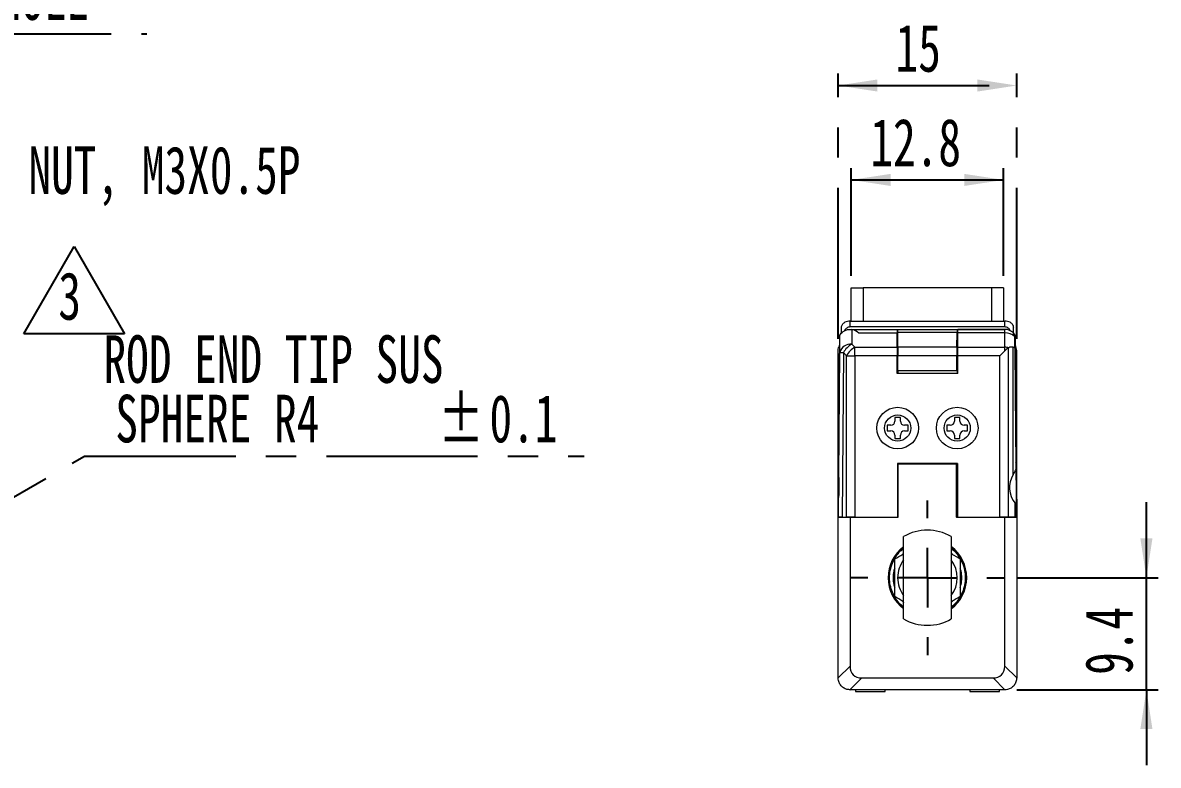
# Paper-space layout '시트2-ENG' of a CAD drawing. Header units: millimetres. Extents: x 5 to 415, y 5 to 292.
# Drawn here: x 222.9 to 318.3, y 164.8 to 227.2 of the extents above; entities that cross this region are included whole.
import ezdxf

# ---------------------------------------------------------------- set-up
doc = ezdxf.new("R2010")
doc.units = ezdxf.units.MM
doc.linetypes.add('CENTERX2', pattern=[20.32, 12.7, -2.54, 2.54, -2.54])
doc.layers.add('CENTER_LINE', color=7, linetype='CENTERX2')
doc.styles.add('SLDTEXTSTYLE0', font='TXT', dxfattribs={"width": 0.7})
doc.dimstyles.new('SLDDIMSTYLE0', dxfattribs={"dimtxt": 4, "dimasz": 3.302, "dimexe": 0, "dimexo": 0.0625, "dimgap": 1, "dimtad": 1, "dimrnd": 1e-09, "dimzin": 12, "dimdsep": 46, "dimtxsty": 'SLDTEXTSTYLE0', "dimsah": 1, "dimcen": 0.09, "dimadec": 0, "dimazin": 3, "dimtfac": 1, "dimtofl": 0, "dimtmove": 0, "dimatfit": 3, "dimfxl": 1, "dimfrac": 2, "dimtolj": 1, "dimtzin": 12, "dimarcsym": 0})
doc.dimstyles.new('SLDDIMSTYLE4', dxfattribs={"dimtxt": 4, "dimasz": 3.302, "dimexe": 0, "dimexo": 0.0625, "dimgap": 1, "dimtad": 0, "dimtih": 1, "dimtoh": 1, "dimrnd": 1e-09, "dimzin": 12, "dimdsep": 46, "dimtxsty": 'SLDTEXTSTYLE0', "dimsah": 1, "dimcen": 0, "dimadec": 0, "dimazin": 3, "dimtol": 1, "dimtp": 0.1, "dimtm": 0.1, "dimtfac": 1, "dimtmove": 0, "dimatfit": 3, "dimfxl": 1, "dimfrac": 2, "dimtolj": 1, "dimarcsym": 0})
doc.dimstyles.new('SLDDIMSTYLE8', dxfattribs={"dimtxt": 4, "dimasz": 3.302, "dimexe": 0, "dimexo": 0.0625, "dimgap": 1, "dimtad": 1, "dimdec": 1, "dimrnd": 1e-09, "dimzin": 12, "dimdsep": 46, "dimtxsty": 'SLDTEXTSTYLE0', "dimsah": 1, "dimcen": 0.09, "dimadec": 0, "dimazin": 3, "dimtfac": 1, "dimtdec": 1, "dimtmove": 0, "dimatfit": 0, "dimfxl": 1, "dimfrac": 2, "dimtolj": 1, "dimtzin": 12, "dimarcsym": 0})
doc.dimstyles.new('SLDDIMSTYLE9', dxfattribs={"dimtxt": 4, "dimasz": 3.302, "dimexe": 0, "dimexo": 0.0625, "dimgap": 1, "dimtad": 0, "dimtih": 1, "dimtoh": 1, "dimrnd": 1e-09, "dimzin": 12, "dimdsep": 46, "dimtxsty": 'SLDTEXTSTYLE0', "dimsah": 1, "dimcen": 0, "dimadec": 0, "dimazin": 3, "dimtfac": 1, "dimtofl": 0, "dimtmove": 0, "dimatfit": 3, "dimfxl": 1, "dimfrac": 2, "dimtolj": 1, "dimtzin": 12, "dimarcsym": 0})

# ---------------------------------------------------------------- blocks, each defined once
blk = doc.blocks.new('_D_37')
at = {"layer": 'CENTER_LINE'}
for p, q in [((183.871, 182.023), (197.316, 226.28)), ((197.316, 226.28), (233.337, 226.28)), ((182.97, 179.056), (183.871, 182.023)), ((182.97, 179.056), (181.125, 172.981))]:
    blk.add_line(p, q, dxfattribs=at)
for points in [[(183.871, 182.023), (185.317, 185.034), (184.345, 185.33)], [(182.97, 179.056), (181.525, 176.045), (182.497, 175.749)]]:
    blk.add_solid(points, dxfattribs=at)
at = {"layer": 'CENTER_LINE', "attachment_point": 1, "style": 'SLDTEXTSTYLE0'}
for s, insert, char_height in [('%%c', (198.903, 231.436), 4), ('3.1', (203.331, 231.436), 4), ('HOLE', (220.848, 231.436), 4), ('±0.1', (211.792, 230.087), 2.8)]:
    blk.add_mtext(s, dxfattribs=dict(at, insert=insert, char_height=char_height))
blk = doc.blocks.new('_D_39')
at = {"layer": 'CENTER_LINE'}
for p, q in [((292.502, 205.922), (292.502, 214.985)), ((305.302, 205.922), (305.302, 214.985)), ((292.502, 213.985), (305.302, 213.985))]:
    blk.add_line(p, q, dxfattribs=at)
for points in [[(292.502, 213.985), (295.804, 213.477), (295.804, 214.493)], [(305.302, 213.985), (302, 214.493), (302, 213.477)]]:
    blk.add_solid(points, dxfattribs=at)
at = {"layer": 'CENTER_LINE', "insert": (294.107, 219.141), "char_height": 4, "attachment_point": 1, "style": 'SLDTEXTSTYLE0'}
blk.add_mtext('12.8', dxfattribs=at)
blk = doc.blocks.new('_D_40')
at = {"layer": 'CENTER_LINE'}
for p, q in [((291.402, 200.622), (291.402, 222.923)), ((306.402, 200.622), (306.402, 222.923)), ((291.402, 221.923), (306.402, 221.923))]:
    blk.add_line(p, q, dxfattribs=at)
for points in [[(291.402, 221.923), (294.704, 221.415), (294.704, 222.431)], [(306.402, 221.923), (303.1, 222.431), (303.1, 221.415)]]:
    blk.add_solid(points, dxfattribs=at)
at = {"layer": 'CENTER_LINE', "insert": (296.224, 227.079), "char_height": 4, "attachment_point": 1, "style": 'SLDTEXTSTYLE0'}
blk.add_mtext('15', dxfattribs=at)
blk = doc.blocks.new('_D_41')
at = {"layer": 'CENTER_LINE'}
for p, q in [((317.298, 180.54), (317.298, 186.89)), ((306.402, 180.54), (318.298, 180.54)), ((317.298, 171.12), (317.298, 180.54)), ((306.402, 171.12), (318.298, 171.12)), ((317.298, 171.12), (317.298, 164.77))]:
    blk.add_line(p, q, dxfattribs=at)
for points in [[(317.298, 180.54), (317.806, 183.842), (316.79, 183.842)], [(317.298, 171.12), (316.79, 167.818), (317.806, 167.818)]]:
    blk.add_solid(points, dxfattribs=at)
at = {"layer": 'CENTER_LINE', "insert": (312.141, 172.374), "char_height": 4, "attachment_point": 1, "rotation": 90, "style": 'SLDTEXTSTYLE0'}
blk.add_mtext('9.4', dxfattribs=at)
blk = doc.blocks.new('SW_CENTERMARKSYMBOL_9')
at = {"layer": 'CENTER_LINE', "color": 0}
for p, q in [((0, 5), (0, 6.5)), ((0, 0), (0, 2.5)), ((-5, 0), (-6.5, 0)), ((0, 0), (-2.5, 0)), ((0, 0), (0, -2.5)), ((0, 0), (2.5, 0)), ((5, 0), (6.5, 0)), ((0, -5), (0, -6.5))]:
    blk.add_line(p, q, dxfattribs=at)
blk = doc.blocks.new('SW_NOTE_0_23')
at = {"layer": 'CENTER_LINE', "color": 0}
for p, q in [((-2.907, -0.02), (1.327, 7.313)), ((1.327, 7.313), (5.56, -0.02)), ((5.56, -0.02), (-2.907, -0.02))]:
    blk.add_line(p, q, dxfattribs=at)
at = {"layer": 'CENTER_LINE', "color": 0, "insert": (0, 5.156), "char_height": 4, "attachment_point": 1, "style": 'SLDTEXTSTYLE0'}
blk.add_mtext('3', dxfattribs=at)
blk = doc.blocks.new('_D_53')
at = {"layer": 'CENTER_LINE'}
for p, q in [((213.844, 182.54), (228.092, 190.766)), ((228.092, 190.766), (270.063, 190.766)), ((210.38, 180.54), (213.844, 182.54))]:
    blk.add_line(p, q, dxfattribs=at)
blk.add_solid([(213.844, 182.54), (216.957, 183.751), (216.449, 184.631)], dxfattribs=at)
at = {"layer": 'CENTER_LINE', "char_height": 4, "attachment_point": 1, "style": 'SLDTEXTSTYLE0'}
for s, insert in [('ROD END TIP SUS', (229.68, 200.922)), ('SPHERE R4', (230.676, 195.922)), ('%%p', (257.809, 195.922)), ('0.1', (262.106, 195.922))]:
    blk.add_mtext(s, dxfattribs=dict(at, insert=insert))
blk = doc.blocks.new('SW_NOTE_0_24')
at = {"layer": 'CENTER_LINE', "color": 0, "insert": (0.564, 2.432), "char_height": 4, "attachment_point": 1, "style": 'SLDTEXTSTYLE0'}
blk.add_mtext('NUT, M3X0.5P', dxfattribs=at)

psp = doc.layouts.new('시트2-ENG')

# ---------------------------------------------------------------- linework, layer by layer
at = {"color": 7, "linetype": 'Continuous', "lineweight": 18}
for p, q in [((292.502, 202.122), (292.502, 204.922)), ((304.302, 204.922), (293.502, 204.922)), ((305.302, 204.922), (305.302, 202.122)), ((291.879, 201.266), (291.934, 201.306)), ((292.402, 201.622), (292.402, 202.122)), ((292.402, 202.122), (305.402, 202.122)), ((305.402, 201.622), (292.402, 201.622)), ((292.402, 201.422), (305.402, 201.422)), ((292.402, 201.422), (296.352, 201.422)), ((292.555, 201.41), (292.555, 200.175)), ((292.622, 201.397), (296.352, 201.397)), ((296.352, 201.397), (296.352, 201.422)), ((296.352, 201.397), (296.352, 201.104)), ((296.424, 201.422), (296.402, 201.378)), ((296.402, 200.822), (296.402, 201.378)), ((296.402, 201.378), (296.406, 201.37)), ((301.398, 201.37), (296.406, 201.37)), ((296.424, 201.422), (301.38, 201.422)), ((301.38, 201.422), (301.402, 201.378)), ((301.402, 201.378), (301.398, 201.37)), ((301.402, 201.378), (301.402, 200.822)), ((301.452, 201.422), (305.402, 201.422)), ((301.452, 201.396), (301.452, 201.422)), ((305.402, 201.396), (301.452, 201.396)), ((301.452, 201.129), (301.452, 201.396)), ((305.402, 201.622), (305.402, 202.122)), ((305.402, 201.129), (305.402, 201.396)), ((291.402, 185.622), (291.535, 200.921)), ((291.556, 199.477), (291.556, 200.954)), ((296.352, 201.104), (293.133, 201.104)), ((296.352, 199.915), (296.352, 201.104)), ((296.402, 200.866), (296.352, 200.866)), ((296.402, 200.822), (296.352, 200.822)), ((296.402, 199.014), (296.402, 200.822)), ((296.421, 199.915), (296.41, 201.165)), ((301.394, 201.165), (296.41, 201.165)), ((301.383, 199.915), (301.394, 201.165)), ((301.402, 200.866), (301.452, 200.866)), ((301.402, 199.014), (301.402, 200.822)), ((301.402, 200.822), (301.452, 200.822)), ((305.402, 201.129), (301.452, 201.129)), ((301.452, 199.915), (301.452, 201.129)), ((305.402, 199.915), (305.402, 201.129)), ((306.136, 200.873), (306.132, 201.106)), ((306.242, 199.847), (306.242, 200.806)), ((306.268, 200.921), (306.402, 185.622)), ((291.402, 185.622), (291.402, 199.622)), ((291.434, 185.622), (291.556, 199.477)), ((291.848, 199.468), (291.726, 185.622)), ((292.109, 199.208), (291.848, 199.468)), ((292.555, 200.175), (292.816, 199.915)), ((292.816, 199.208), (292.816, 199.915)), ((292.816, 199.915), (296.352, 199.915)), ((296.352, 199.915), (296.352, 199.208)), ((301.383, 199.915), (296.421, 199.915)), ((301.452, 199.915), (305.402, 199.915)), ((301.452, 199.208), (301.452, 199.915)), ((304.988, 199.208), (305.402, 199.622)), ((305.402, 199.622), (305.402, 199.915)), ((305.695, 199.851), (305.695, 185.622)), ((306.109, 189.215), (306.109, 199.915)), ((306.402, 185.622), (306.402, 199.622)), ((292.109, 185.622), (292.109, 199.208)), ((292.109, 199.208), (292.816, 199.208)), ((292.816, 199.208), (292.816, 185.622)), ((296.352, 199.208), (292.816, 199.208)), ((296.352, 197.722), (296.352, 199.208)), ((296.402, 199.014), (296.352, 199.014)), ((296.407, 198.422), (296.402, 199.014)), ((296.424, 197.922), (296.424, 199.208)), ((301.38, 199.208), (296.424, 199.208)), ((301.38, 197.922), (301.38, 199.208)), ((301.397, 198.422), (301.402, 199.014)), ((301.402, 199.014), (301.452, 199.014)), ((304.988, 199.208), (301.452, 199.208)), ((301.452, 197.722), (301.452, 199.208)), ((304.988, 185.622), (304.988, 199.208)), ((296.411, 198.422), (296.352, 198.422)), ((296.411, 197.922), (296.352, 197.922)), ((301.452, 197.722), (296.352, 197.722)), ((296.405, 197.922), (296.405, 197.722)), ((296.411, 197.922), (296.411, 198.422)), ((296.424, 197.922), (296.414, 197.922)), ((296.414, 197.922), (296.414, 197.722)), ((301.38, 197.922), (296.424, 197.922)), ((301.38, 197.922), (301.39, 197.922)), ((301.39, 197.922), (301.39, 197.722)), ((301.393, 197.922), (301.393, 198.422)), ((301.393, 198.422), (301.452, 198.422)), ((301.393, 197.922), (301.452, 197.922)), ((301.399, 197.922), (301.399, 197.722)), ((296.169, 193.997), (296.169, 193.705)), ((296.635, 193.997), (296.169, 193.997)), ((296.635, 193.705), (296.635, 193.997)), ((301.635, 193.997), (301.169, 193.997)), ((301.169, 193.997), (301.169, 193.705)), ((301.635, 193.705), (301.635, 193.997)), ((295.527, 193.355), (295.527, 192.889)), ((295.819, 193.355), (295.527, 193.355)), ((295.527, 192.889), (295.819, 192.889)), ((297.277, 193.355), (296.985, 193.355)), ((296.985, 192.889), (297.277, 192.889)), ((297.277, 192.889), (297.277, 193.355)), ((300.527, 193.355), (300.527, 192.889)), ((300.819, 193.355), (300.527, 193.355)), ((300.527, 192.889), (300.819, 192.889)), ((302.277, 193.355), (301.985, 193.355)), ((301.985, 192.889), (302.277, 192.889)), ((302.277, 192.889), (302.277, 193.355)), ((296.169, 192.539), (296.169, 192.247)), ((296.169, 192.247), (296.635, 192.247)), ((296.635, 192.247), (296.635, 192.539)), ((301.169, 192.539), (301.169, 192.247)), ((301.169, 192.247), (301.635, 192.247)), ((301.635, 192.247), (301.635, 192.539)), ((301.427, 190.147), (296.377, 190.147)), ((296.377, 190.147), (296.377, 185.622)), ((296.452, 185.62), (296.452, 190.12)), ((296.452, 190.12), (301.352, 190.12)), ((297.857, 190.147), (297.829, 190.12)), ((298.984, 190.12), (298.957, 190.147)), ((301.352, 185.62), (301.352, 190.12)), ((301.427, 190.147), (301.427, 185.622)), ((296.452, 189.122), (296.377, 189.122)), ((301.427, 189.122), (301.352, 189.122)), ((296.377, 187.122), (296.452, 187.122)), ((301.352, 187.122), (301.427, 187.122)), ((296.452, 186.053), (296.377, 186.093)), ((306.28, 185.622), (306.27, 186.801)), ((306.359, 186.576), (306.368, 185.622)), ((291.434, 185.622), (291.402, 185.622)), ((291.402, 172.12), (291.402, 185.62)), ((291.402, 185.62), (292.402, 185.62)), ((291.407, 185.62), (291.407, 185.622)), ((291.421, 185.62), (291.421, 185.622)), ((291.726, 185.622), (291.434, 185.622)), ((291.718, 185.62), (291.718, 185.622)), ((291.726, 185.622), (292.109, 185.622)), ((292.1, 185.62), (292.1, 185.622)), ((292.816, 185.622), (292.109, 185.622)), ((292.152, 185.62), (292.152, 185.622)), ((292.402, 185.62), (292.402, 173.11)), ((292.402, 185.62), (296.452, 185.62)), ((292.816, 185.622), (296.377, 185.622)), ((292.952, 185.622), (292.952, 185.62)), ((301.427, 185.654), (301.323, 185.62)), ((301.352, 185.62), (305.402, 185.62)), ((301.427, 185.622), (304.988, 185.622)), ((305.695, 185.622), (304.988, 185.622)), ((305.402, 173.11), (305.402, 185.62)), ((305.402, 185.62), (306.402, 185.62)), ((305.502, 185.62), (305.502, 185.622)), ((306.28, 185.622), (305.695, 185.622)), ((306.002, 185.622), (306.002, 185.62)), ((306.086, 185.622), (306.086, 185.62)), ((306.368, 185.622), (306.28, 185.622)), ((306.402, 185.622), (306.368, 185.622)), ((306.382, 185.62), (306.382, 185.622)), ((306.393, 185.62), (306.393, 185.622)), ((306.402, 185.62), (306.402, 172.12)), ((296.902, 177.075), (296.902, 184.004)), ((300.902, 184.004), (300.902, 180.54)), ((296.604, 182.838), (296.902, 183.082)), ((301.2, 182.838), (300.902, 183.091)), ((300.902, 180.54), (300.902, 177.075)), ((291.402, 172.11), (292.402, 173.11)), ((305.402, 173.11), (306.402, 172.11)), ((293.392, 172.12), (292.392, 171.12)), ((293.392, 172.12), (304.412, 172.12)), ((305.412, 171.12), (304.412, 172.12)), ((305.402, 171.12), (292.402, 171.12)), ((292.852, 171.12), (292.852, 170.97)), ((292.852, 170.97), (294.102, 170.97)), ((294.102, 170.97), (295.352, 170.97)), ((295.352, 170.97), (295.352, 171.12)), ((302.452, 171.12), (302.452, 170.97)), ((302.452, 170.97), (303.702, 170.97)), ((303.702, 170.97), (304.952, 170.97)), ((304.952, 170.97), (304.952, 171.12))]:
    psp.add_line(p, q, dxfattribs=at)
at = {"color": 8, "linetype": 'Continuous', "lineweight": 18}
for p, q in [((293.502, 204.922), (293.502, 202.122)), ((304.302, 202.122), (304.302, 204.922))]:
    psp.add_line(p, q, dxfattribs=at)
at = {"color": 7, "linetype": 'Continuous', "lineweight": 18}
for centre, radius in [((296.402, 193.122), 1.75), ((301.402, 193.122), 1.75), ((296.402, 193.122), 1.1), ((301.402, 193.122), 1.1)]:
    psp.add_circle(centre, radius, dxfattribs=at)
for centre, radius, start, end in [((292.402, 200.422), 1, 43.04269, 81.16753), ((305.402, 201.122), 1, 63.69863, 90), ((305.402, 200.422), 1, 82.48354, 90), ((305.402, 200.422), 1, 77.34027, 90), ((305.402, 200.422), 1, 32.66721, 77.34027), ((292.402, 200.422), 1, 147.81989, 150.05281), ((305.443, 199.984), 1.146, 45.82364, 92.07245), ((305.402, 200.422), 1, 29.94719, 32.66721), ((292.433, 199.286), 0.897, 82.12722, 167.73628), ((291.855, 204.602), 5.133, 266.658, 269.92808), ((293.308, 198.716), 1.642, 117.27378, 152.72622), ((293.569, 198.455), 1.642, 117.27378, 152.72622), ((305.404, 198.536), 1.378, 76.08614, 90.07918), ((305.928, 199.489), 0.43, 116.60592, 122.80643), ((305.402, 199.622), 1, 0, 29.12304), ((295.819, 193.705), 0.35, 270, 0), ((296.985, 193.705), 0.35, 180, 270), ((300.819, 193.705), 0.35, 270, 0), ((301.985, 193.705), 0.35, 180, 270), ((295.819, 192.539), 0.35, 0, 90), ((296.985, 192.539), 0.35, 90, 180), ((300.819, 192.539), 0.35, 0, 90), ((301.985, 192.539), 0.35, 90, 180), ((307.902, 188.122), 2.1, 148.62287, 218.98329), ((298.902, 180.54), 4, 60, 120), ((298.902, 180.54), 3.3, 127.3052, 232.6948), ((298.902, 180.54), 3.3, 307.3052, 52.6948), ((298.902, 180.54), 2.5, 143.1301, 180), ((298.902, 180.54), 2.5, 323.1301, 36.8699), ((298.902, 180.54), 2.5, 180, 216.8699), ((298.902, 180.54), 4, 240, 270), ((298.902, 180.54), 4, 270, 300), ((292.402, 172.12), 1, 180, 180.573), ((305.402, 172.12), 1, 359.427, 0), ((292.402, 172.12), 1, 269.427, 270), ((305.402, 172.12), 1, 270, 270.573)]:
    psp.add_arc(centre, radius, start, end, dxfattribs=at)
for centre, major_axis, ratio, start_param, end_param in [((305.402, 198.208), (0.707, 1.707), 0.414214, 0, 0.445561), ((305.402, 199.622), (1, 0), 0.414214, 0.573826, 0.785398), ((305.402, 296.625), (-1, 114.593), 0.000076, 2.576493, 2.77517), ((306.358, 188.122), (-0.018, 2.1), 0.008727, 2.398373, 7.046704), ((294.382, 174.099), (-1.715, -1.715), 0.57735, 5.759587, 6.806784), ((303.422, 174.099), (1.715, -1.715), 0.57735, 5.759587, 6.806784)]:
    psp.add_ellipse(centre, major_axis=major_axis, ratio=ratio, start_param=start_param, end_param=end_param, dxfattribs=at)
psp.add_ellipse((291.446, 188.122), major_axis=(0.007, 0.85), ratio=0.008727, dxfattribs=at)
for points in [[(292.502, 204.922), (292.517, 204.922), (292.547, 204.922), (292.778, 204.922), (293.109, 204.922), (293.371, 204.922), (293.502, 204.922)], [(305.302, 204.922), (305.287, 204.922), (305.257, 204.922), (305.026, 204.922), (304.695, 204.922), (304.433, 204.922), (304.302, 204.922)], [(295.899, 179.296), (295.828, 179.497), (295.684, 179.899), (295.663, 180.325), (295.652, 180.538)]]:
    psp.add_open_spline(points, degree=3, dxfattribs=at)
for points, knots in [([(291.556, 200.954), (291.559, 200.961), (291.567, 200.974), (291.649, 201.089), (291.808, 201.24), (292.051, 201.373), (292.316, 201.433), (292.491, 201.416), (292.555, 201.41)], [0, 0, 0, 0, 0.154072, 0.309207, 0.488335, 0.671502, 0.878231, 1, 1, 1, 1]), ([(291.672, 201.122), (291.674, 201.199), (291.677, 201.359), (291.679, 201.503), (291.68, 201.579)], [0, 0, 0, 0, 0.479315, 1, 1, 1, 1]), ([(291.68, 201.579), (291.685, 201.625), (291.693, 201.714), (291.754, 201.841), (291.842, 201.948), (291.92, 201.995), (291.959, 202.018)], [0, 0, 0, 0, 0.268398, 0.522178, 0.764747, 1, 1, 1, 1]), ([(292.402, 201.622), (292.352, 201.618), (292.253, 201.609), (292.117, 201.541), (292.004, 201.44), (291.959, 201.351), (291.937, 201.306)], [0, 0, 0, 0, 0.249883, 0.499844, 0.749883, 1, 1, 1, 1]), ([(292.402, 202.122), (292.325, 202.117), (292.171, 202.108), (292.03, 202.048), (291.959, 202.018)], [0, 0, 0, 0, 0.500008, 1, 1, 1, 1]), ([(296.41, 201.165), (296.409, 201.229), (296.408, 201.345), (296.407, 201.362), (296.406, 201.37)], [0, 0, 0, 0, 0.557681, 1, 1, 1, 1]), ([(301.398, 201.37), (301.397, 201.358), (301.395, 201.336), (301.394, 201.217), (301.394, 201.165)], [0, 0, 0, 0, 0.557682, 1, 1, 1, 1]), ([(305.867, 201.306), (305.845, 201.351), (305.8, 201.44), (305.687, 201.541), (305.551, 201.609), (305.452, 201.618), (305.402, 201.622)], [0, 0, 0, 0, 0.250117, 0.500156, 0.750117, 1, 1, 1, 1]), ([(305.621, 201.398), (305.62, 201.397), (305.617, 201.397), (305.581, 201.396), (305.528, 201.396), (305.465, 201.396), (305.421, 201.396), (305.402, 201.396)], [0, 0, 0, 0, 0.209529, 0.419059, 0.628588, 0.838117, 1, 1, 1, 1]), ([(305.845, 202.018), (305.889, 201.991), (305.978, 201.937), (306.069, 201.811), (306.116, 201.688), (306.121, 201.609), (306.123, 201.579)], [0, 0, 0, 0, 0.270501, 0.54064, 0.820446, 1, 1, 1, 1]), ([(306.131, 201.122), (306.13, 201.194), (306.127, 201.354), (306.125, 201.499), (306.123, 201.579)], [0, 0, 0, 0, 0.4520547, 1, 1, 1, 1]), ([(306.244, 200.962), (306.243, 200.96), (306.243, 200.957), (306.242, 200.919), (306.242, 200.862), (306.242, 200.813), (306.242, 200.806)], [0, 0, 0, 0, 0.238751, 0.502449, 0.923769, 1, 1, 1, 1]), ([(291.402, 199.622), (291.408, 199.71), (291.418, 199.879), (291.493, 200.03), (291.528, 200.103)], [0, 0, 0, 0, 0.522752, 1, 1, 1, 1]), ([(296.421, 199.915), (296.422, 199.799), (296.423, 199.59), (296.424, 199.325), (296.424, 199.208)], [0, 0, 0, 0, 0.557568, 1, 1, 1, 1]), ([(301.383, 199.915), (301.382, 199.799), (301.38, 199.59), (301.38, 199.325), (301.38, 199.208)], [0, 0, 0, 0, 0.557568, 1, 1, 1, 1]), ([(305.695, 199.851), (305.62, 199.801), (305.522, 199.736), (305.425, 199.644), (305.402, 199.622)], [0, 0, 0, 0, 0.765617, 1, 1, 1, 1]), ([(306.109, 189.215), (306.181, 189.338), (306.267, 189.486), (306.323, 189.617), (306.332, 189.639)], [0, 0, 0, 0, 0.837006, 1, 1, 1, 1]), ([(306.27, 186.801), (306.298, 186.757), (306.348, 186.682), (306.356, 186.607), (306.359, 186.576)], [0, 0, 0, 0, 0.582995, 1, 1, 1, 1]), ([(296.604, 182.838), (296.489, 182.713), (296.252, 182.454), (295.935, 181.912), (295.699, 181.257), (295.668, 180.79), (295.652, 180.54)], [0, 0, 0, 0, 0.213785, 0.44234, 0.70087, 1, 1, 1, 1]), ([(296.902, 178.085), (296.817, 178.151), (296.566, 178.344), (296.242, 178.764), (295.943, 179.313), (295.761, 179.915), (295.7, 180.54), (295.762, 181.164), (295.943, 181.766), (296.242, 182.316), (296.566, 182.735), (296.817, 182.928), (296.902, 182.994)], [0, 0, 0, 0, 0.057363, 0.167999, 0.278687, 0.389361, 0.500023, 0.610691, 0.721362, 0.832019, 0.942661, 1, 1, 1, 1]), ([(296.152, 182.127), (296.378, 182.258), (296.627, 182.402), (296.878, 182.547), (296.902, 182.56)], [0, 0, 0, 0, 0.906241, 1, 1, 1, 1]), ([(296.902, 182.608), (296.888, 182.598), (296.85, 182.568), (296.822, 182.529), (296.804, 182.504)], [0, 0, 0, 0, 0.351875, 1, 1, 1, 1]), ([(300.902, 182.994), (300.987, 182.928), (301.238, 182.735), (301.562, 182.316), (301.861, 181.766), (302.043, 181.164), (302.104, 180.54), (302.042, 179.915), (301.86, 179.314), (301.561, 178.764), (301.237, 178.344), (300.987, 178.151), (300.902, 178.084)], [0, 0, 0, 0, 0.057331, 0.1680267, 0.2787183, 0.3893869, 0.5000413, 0.6107133, 0.7214048, 0.8320582, 0.9426261, 1, 1, 1, 1]), ([(301, 182.504), (300.981, 182.53), (300.953, 182.569), (300.915, 182.598), (300.902, 182.608)], [0, 0, 0, 0, 0.661773, 1, 1, 1, 1]), ([(300.902, 182.56), (300.921, 182.549), (301.172, 182.404), (301.422, 182.26), (301.652, 182.127)], [0, 0, 0, 0, 0.076233, 1, 1, 1, 1]), ([(301.2, 182.838), (301.342, 182.679), (301.626, 182.361), (301.921, 181.79), (302.116, 181.178), (302.14, 180.752), (302.152, 180.54)], [0, 0, 0, 0, 0.24998, 0.499986, 0.749993, 1, 1, 1, 1]), ([(296.152, 181.353), (296.124, 181.269), (296.036, 181.007), (296.009, 180.538), (296.036, 180.07), (296.124, 179.809), (296.152, 179.725)], [0, 0, 0, 0, 0.158882, 0.500954, 0.841396, 1, 1, 1, 1]), ([(296.152, 178.952), (296.152, 179.086), (296.152, 179.675), (296.152, 180.74), (296.152, 181.662), (296.152, 182.127)], [0, 0, 0, 0, 0.1269715, 0.560077, 1, 1, 1, 1]), ([(301.652, 182.127), (301.652, 181.669), (301.652, 180.747), (301.652, 179.682), (301.652, 179.086), (301.652, 178.952)], [0, 0, 0, 0, 0.4333142, 0.8730283, 1, 1, 1, 1]), ([(301.652, 179.729), (301.68, 179.811), (301.767, 180.074), (301.795, 180.541), (301.768, 181.009), (301.68, 181.271), (301.652, 181.355)], [0, 0, 0, 0, 0.157843, 0.500145, 0.840814, 1, 1, 1, 1]), ([(295.652, 180.54), (295.654, 180.755), (295.657, 180.993), (295.727, 181.218), (295.734, 181.239)], [0, 0, 0, 0, 0.902588, 1, 1, 1, 1]), ([(300.902, 177.986), (300.923, 178), (301.127, 178.135), (301.449, 178.497), (301.833, 179.078), (302.098, 179.777), (302.134, 180.281), (302.152, 180.54)], [0, 0, 0, 0, 0.025222, 0.247582, 0.484147, 0.734994, 1, 1, 1, 1]), ([(302.152, 180.54), (302.149, 180.325), (302.146, 180.082), (302.074, 179.852), (302.065, 179.826)], [0, 0, 0, 0, 0.8843083, 1, 1, 1, 1]), ([(296.902, 177.989), (296.84, 178.035), (296.65, 178.177), (296.383, 178.473), (296.101, 178.861), (295.967, 179.151), (295.899, 179.296)], [0, 0, 0, 0, 0.138997, 0.425998, 0.712999, 1, 1, 1, 1]), ([(296.902, 178.519), (296.883, 178.53), (296.632, 178.675), (296.382, 178.819), (296.152, 178.952)], [0, 0, 0, 0, 0.076233, 1, 1, 1, 1]), ([(296.804, 178.575), (296.823, 178.549), (296.851, 178.51), (296.889, 178.481), (296.902, 178.471)], [0, 0, 0, 0, 0.661447, 1, 1, 1, 1]), ([(301.652, 178.952), (301.426, 178.821), (301.177, 178.677), (300.925, 178.532), (300.902, 178.519)], [0, 0, 0, 0, 0.906241, 1, 1, 1, 1]), ([(300.902, 178.471), (300.915, 178.481), (300.954, 178.511), (300.982, 178.55), (301, 178.575)], [0, 0, 0, 0, 0.352345, 1, 1, 1, 1]), ([(292.392, 171.12), (292.28, 171.132), (292.056, 171.156), (291.759, 171.33), (291.536, 171.584), (291.42, 171.859), (291.407, 172.04), (291.402, 172.11)], [0, 0, 0, 0, 0.2167717, 0.4334534, 0.649886, 0.8645239, 1, 1, 1, 1]), ([(306.402, 172.11), (306.39, 171.998), (306.366, 171.774), (306.191, 171.477), (305.938, 171.254), (305.662, 171.138), (305.482, 171.125), (305.412, 171.12)], [0, 0, 0, 0, 0.216772, 0.433453, 0.649886, 0.864524, 1, 1, 1, 1])]:
    psp.add_open_spline(points, degree=3, knots=knots, dxfattribs=at)

# ---------------------------------------------------------------- block references
at = {"layer": 'CENTER_LINE'}
for name, p in [('SW_NOTE_0_24', (222.81, 214.381)), ('SW_NOTE_0_23', (225.888, 201.074)), ('SW_CENTERMARKSYMBOL_9', (298.902, 180.54))]:
    psp.add_blockref(name, p, dxfattribs=at)

# ---------------------------------------------------------------- dimensions: what is measured, and where the dimension line sits
dim = psp.add_diameter_dim_2p(p1=(183.871, 182.023), p2=(182.97, 179.056), text='<> HOLE', dimstyle='SLDDIMSTYLE4', dxfattribs=at)
dim.commit()
dim.dimension.update_dxf_attribs({"geometry": '_D_37', "text_midpoint": (216.12, 229.11), "dimtype": 163})
for base, p1, p2, picture, middle in [((306.402, 221.923), (291.402, 199.622), (306.402, 199.622), '_D_40', (298.902, 221.923)), ((305.302, 213.985), (292.502, 204.922), (305.302, 204.922), '_D_39', (298.902, 213.985))]:
    dim = psp.add_linear_dim(base=base, p1=p1, p2=p2, dimstyle='SLDDIMSTYLE0', dxfattribs=at)
    dim.commit()
    dim.dimension.update_dxf_attribs({"geometry": picture, "text_midpoint": middle, "dimtype": 160})
dim = psp.add_radius_dim(center=(210.38, 180.54), mpoint=(213.844, 182.54), text='ROD END TIP SUS\\PSPHERE R4 %%p 0.1', dimstyle='SLDDIMSTYLE9', dxfattribs=at)
dim.commit()
dim.dimension.update_dxf_attribs({"geometry": '_D_53', "text_midpoint": (249.871, 195.596), "dimtype": 164})
dim = psp.add_linear_dim(base=(317.298, 180.54), p1=(305.402, 171.12), p2=(305.402, 180.54), angle=90, dimstyle='SLDDIMSTYLE8', dxfattribs=at)
dim.commit()
dim.dimension.update_dxf_attribs({"geometry": '_D_41', "text_midpoint": (317.298, 175.83), "dimtype": 160})

doc.saveas('drawing.dxf')
